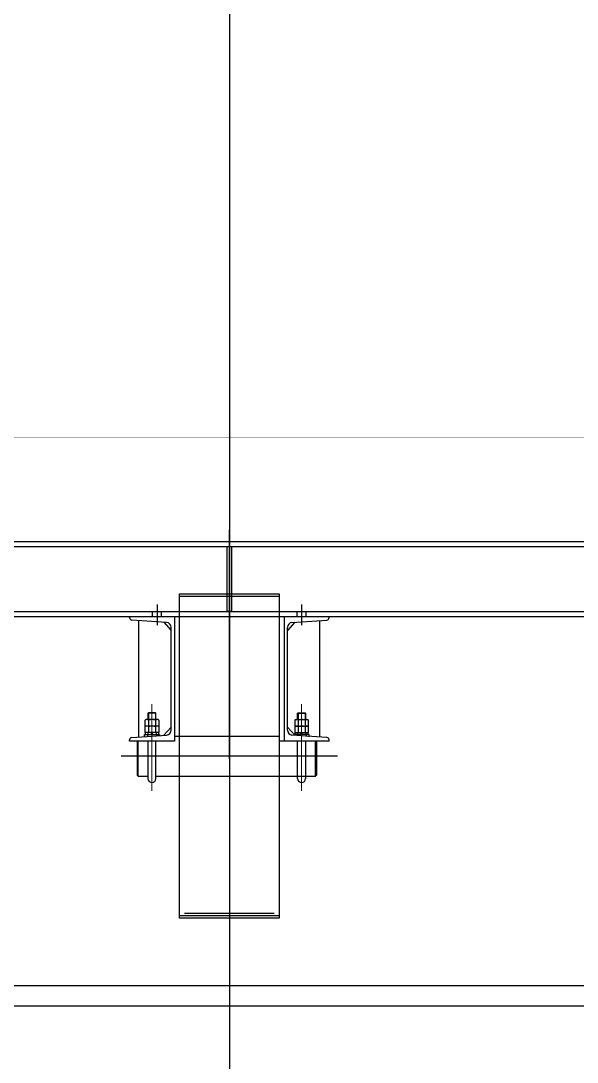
# Model space of a CAD drawing. Header units: millimetres. Extents: x 2370 to 266135, y -585395 to 33485.
# Drawn here: x 216906 to 218021, y 14051 to 16138 of the extents above; entities that cross this region are included whole.
import ezdxf
from ezdxf.lldxf.tags import DXFTag

# ---------------------------------------------------------------- set-up
doc = ezdxf.new("R2010")
doc.units = ezdxf.units.MM
tags = doc.linetypes.add('CENTER', pattern=[2, 1.25, -0.25, 0.25, -0.25]).pattern_tags.tags
tags[10:11] = [DXFTag(74, 4), DXFTag(75, 0), DXFTag(340, '0'), DXFTag(46, 1.0), DXFTag(50, 0.0), DXFTag(44, 0.0), DXFTag(45, 0.0)]
tags[8:9] = [DXFTag(74, 4), DXFTag(75, 0), DXFTag(340, '0'), DXFTag(46, 1.0), DXFTag(50, 0.0), DXFTag(44, 0.0), DXFTag(45, 0.0)]
tags[6:7] = [DXFTag(74, 4), DXFTag(75, 0), DXFTag(340, '0'), DXFTag(46, 1.0), DXFTag(50, 0.0), DXFTag(44, 0.0), DXFTag(45, 0.0)]
tags[4:5] = [DXFTag(74, 4), DXFTag(75, 0), DXFTag(340, '0'), DXFTag(46, 1.0), DXFTag(50, 0.0), DXFTag(44, 0.0), DXFTag(45, 0.0)]
tags = doc.linetypes.add('CENTER2', pattern=[1.125, 0.75, -0.125, 0.125, -0.125]).pattern_tags.tags
tags[10:11] = [DXFTag(74, 4), DXFTag(75, 0), DXFTag(340, '0'), DXFTag(46, 1.0), DXFTag(50, 0.0), DXFTag(44, 0.0), DXFTag(45, 0.0)]
tags[8:9] = [DXFTag(74, 4), DXFTag(75, 0), DXFTag(340, '0'), DXFTag(46, 1.0), DXFTag(50, 0.0), DXFTag(44, 0.0), DXFTag(45, 0.0)]
tags[6:7] = [DXFTag(74, 4), DXFTag(75, 0), DXFTag(340, '0'), DXFTag(46, 1.0), DXFTag(50, 0.0), DXFTag(44, 0.0), DXFTag(45, 0.0)]
tags[4:5] = [DXFTag(74, 4), DXFTag(75, 0), DXFTag(340, '0'), DXFTag(46, 1.0), DXFTag(50, 0.0), DXFTag(44, 0.0), DXFTag(45, 0.0)]
tags = doc.linetypes.add('HIDDEN2', pattern=[0.1875, 0.125, -0.0625]).pattern_tags.tags
tags[6:7] = [DXFTag(74, 4), DXFTag(75, 0), DXFTag(340, '0'), DXFTag(46, 1.0), DXFTag(50, 0.0), DXFTag(44, 0.0), DXFTag(45, 0.0)]
tags[4:5] = [DXFTag(74, 4), DXFTag(75, 0), DXFTag(340, '0'), DXFTag(46, 1.0), DXFTag(50, 0.0), DXFTag(44, 0.0), DXFTag(45, 0.0)]
tags = doc.linetypes.add('PHANTOM2', pattern=[1.25, 0.625, -0.125, 0.125, -0.125, 0.125, -0.125]).pattern_tags.tags
tags[14:15] = [DXFTag(74, 4), DXFTag(75, 0), DXFTag(340, '0'), DXFTag(46, 1.0), DXFTag(50, 0.0), DXFTag(44, 0.0), DXFTag(45, 0.0)]
tags[12:13] = [DXFTag(74, 4), DXFTag(75, 0), DXFTag(340, '0'), DXFTag(46, 1.0), DXFTag(50, 0.0), DXFTag(44, 0.0), DXFTag(45, 0.0)]
tags[10:11] = [DXFTag(74, 4), DXFTag(75, 0), DXFTag(340, '0'), DXFTag(46, 1.0), DXFTag(50, 0.0), DXFTag(44, 0.0), DXFTag(45, 0.0)]
tags[8:9] = [DXFTag(74, 4), DXFTag(75, 0), DXFTag(340, '0'), DXFTag(46, 1.0), DXFTag(50, 0.0), DXFTag(44, 0.0), DXFTag(45, 0.0)]
tags[6:7] = [DXFTag(74, 4), DXFTag(75, 0), DXFTag(340, '0'), DXFTag(46, 1.0), DXFTag(50, 0.0), DXFTag(44, 0.0), DXFTag(45, 0.0)]
tags[4:5] = [DXFTag(74, 4), DXFTag(75, 0), DXFTag(340, '0'), DXFTag(46, 1.0), DXFTag(50, 0.0), DXFTag(44, 0.0), DXFTag(45, 0.0)]

# ---------------------------------------------------------------- blocks, each defined once
blk = doc.blocks.new('A$C04B90E73')
at = {"color": 1, "linetype": 'CENTER'}
for p, q in [((325, 434), (325, 0)), ((5, 317), (5, 117)), ((645, 317), (645, 117))]:
    blk.add_line(p, q, dxfattribs=at)
blk.add_lwpolyline([(650, 117), (0, 117), (0, 317), (650, 317)], close=True)
blk = doc.blocks.new('A$C58AE2A59')
at = {"color": 1, "linetype": 'CENTER'}
blk.add_line((2499.9, 5752.9, 0), (2499.9, 5294, 0), dxfattribs=at)
for p, q in [((1285, 5729.8, 0), (3715, 5729.8, 0)), ((1285, 5719.8, 0), (3715, 5719.8, 0)), ((1285, 5589.8, 0), (3715, 5589.8, 0)), ((1285, 5579.8, 0), (3715, 5579.8, 0)), ((2299.9, 5577.3, 0), (2299.9, 5579.8, 0)), ((2389.9, 5579.8, 0), (2389.9, 5329.8, 0)), ((2609.9, 5579.8, 0), (2609.9, 5329.8, 0)), ((2699.9, 5577.3, 0), (2699.9, 5579.8, 0)), ((2374.2, 5567.6, 0), (2304.4, 5572.4, 0)), ((2318.4, 5338.4, 0), (2318.4, 5571.1, 0)), ((2368.4, 5568.1, 0), (2383.4, 5551.8, 0)), ((2383.4, 5351.9, 0), (2383.4, 5557.6, 0)), ((2631.3, 5568.1, 0), (2616.4, 5551.8, 0)), ((2616.4, 5351.9, 0), (2616.4, 5557.6, 0)), ((2625.5, 5567.6, 0), (2695.3, 5572.4, 0)), ((2681.4, 5338.4, 0), (2681.4, 5571.1, 0)), ((2337.9, 5386.8, 0), (2336.9, 5385.7, 0)), ((2352.9, 5385.7, 0), (2336.9, 5385.7, 0)), ((2336.9, 5385.7, 0), (2336.9, 5373, 0)), ((2351.8, 5386.8, 0), (2337.9, 5386.8, 0)), ((2337.9, 5386.8, 0), (2337.9, 5373, 0)), ((2352.9, 5385.7, 0), (2351.8, 5386.8, 0)), ((2351.8, 5386.8, 0), (2351.8, 5373, 0)), ((2352.9, 5373, 0), (2352.9, 5385.7, 0)), ((2636.9, 5385.7, 0), (2637.9, 5386.8, 0)), ((2636.9, 5373, 0), (2636.9, 5385.7, 0)), ((2636.9, 5385.7, 0), (2652.9, 5385.7, 0)), ((2637.9, 5386.8, 0), (2651.8, 5386.8, 0)), ((2637.9, 5386.8, 0), (2637.9, 5373, 0)), ((2651.8, 5386.8, 0), (2652.9, 5385.7, 0)), ((2651.8, 5386.8, 0), (2651.8, 5373, 0)), ((2652.9, 5385.7, 0), (2652.9, 5373, 0)), ((2332.9, 5373, 0), (2331, 5371.9, 0)), ((2331, 5360, 0), (2331, 5371.9, 0)), ((2356.9, 5373, 0), (2332.9, 5373, 0)), ((2337.9, 5371.9, 0), (2337.9, 5360, 0)), ((2351.8, 5371.9, 0), (2351.8, 5360, 0)), ((2358.7, 5371.9, 0), (2356.9, 5373, 0)), ((2358.7, 5371.9, 0), (2358.7, 5360, 0)), ((2631, 5371.9, 0), (2632.9, 5373, 0)), ((2631, 5371.9, 0), (2631, 5360, 0)), ((2632.9, 5373, 0), (2656.9, 5373, 0)), ((2637.9, 5371.9, 0), (2637.9, 5360, 0)), ((2651.8, 5371.9, 0), (2651.8, 5360, 0)), ((2656.9, 5373, 0), (2658.7, 5371.9, 0)), ((2658.7, 5360, 0), (2658.7, 5371.9, 0)), ((2329.9, 5343, 0), (2359.9, 5343, 0)), ((2329.9, 5338.5, 0), (2329.9, 5343, 0)), ((2332.9, 5360, 0), (2331, 5358.9, 0)), ((2358.7, 5360, 0), (2331, 5360, 0)), ((2331, 5347, 0), (2331, 5358.9, 0)), ((2358.7, 5347, 0), (2331, 5347, 0)), ((2331.6, 5343, 0), (2331.6, 5347, 0)), ((2335.9, 5343, 0), (2335.9, 5339, 0)), ((2336.8, 5347, 0), (2336.8, 5343, 0)), ((2337.9, 5358.9, 0), (2337.9, 5347, 0)), ((2342.2, 5347, 0), (2346.2, 5343, 0)), ((2343.5, 5347, 0), (2347.5, 5343, 0)), ((2351.8, 5358.9, 0), (2351.8, 5347, 0)), ((2353, 5347, 0), (2353, 5343, 0)), ((2353.9, 5343, 0), (2353.9, 5340.6, 0)), ((2358.7, 5358.9, 0), (2356.9, 5360, 0)), ((2358.2, 5347, 0), (2358.2, 5343, 0)), ((2358.7, 5358.9, 0), (2358.7, 5347, 0)), ((2359.9, 5343, 0), (2359.9, 5341.1, 0)), ((2383.4, 5357.8, 0), (2368.4, 5341.5, 0)), ((2616.4, 5357.8, 0), (2631.3, 5341.5, 0)), ((2659.9, 5343, 0), (2629.9, 5343, 0)), ((2629.9, 5343, 0), (2629.9, 5341.1, 0)), ((2631, 5358.9, 0), (2632.9, 5360, 0)), ((2631, 5360, 0), (2658.7, 5360, 0)), ((2631, 5358.9, 0), (2631, 5347, 0)), ((2631, 5347, 0), (2658.7, 5347, 0)), ((2631.6, 5347, 0), (2631.6, 5343, 0)), ((2635.9, 5343, 0), (2635.9, 5340.6, 0)), ((2636.8, 5347, 0), (2636.8, 5343, 0)), ((2637.9, 5358.9, 0), (2637.9, 5347, 0)), ((2646.2, 5347, 0), (2642.2, 5343, 0)), ((2647.5, 5347, 0), (2643.5, 5343, 0)), ((2651.8, 5358.9, 0), (2651.8, 5347, 0)), ((2653, 5347, 0), (2653, 5343, 0)), ((2653.9, 5343, 0), (2653.9, 5339, 0)), ((2656.9, 5360, 0), (2658.7, 5358.9, 0)), ((2658.2, 5343, 0), (2658.2, 5347, 0)), ((2658.7, 5347, 0), (2658.7, 5358.9, 0)), ((2659.9, 5338.5, 0), (2659.9, 5343, 0)), ((2299.9, 5329.8, 0), (2299.9, 5332.2, 0)), ((2389.9, 5329.8, 0), (2299.9, 5329.8, 0)), ((2304.4, 5337.2, 0), (2374.2, 5342, 0)), ((2314.9, 5329.8, 0), (2314.9, 5261.8, 0)), ((2316.9, 5259.8, 0), (2316.9, 5329.8, 0)), ((2336.9, 5329.8, 0), (2336.9, 5254.8, 0)), ((2352.9, 5254.8, 0), (2352.9, 5329.8, 0)), ((2389.9, 5339.8, 0), (2599.9, 5339.8, 0)), ((2599.9, 5339.8, 0), (2599.9, 5329.8, 0)), ((2699.9, 5329.8, 0), (2599.9, 5329.8, 0)), ((2695.3, 5337.2, 0), (2625.5, 5342, 0)), ((2636.9, 5254.8, 0), (2636.9, 5329.8, 0)), ((2652.9, 5329.8, 0), (2652.9, 5254.8, 0)), ((2672.9, 5259.8, 0), (2672.9, 5329.8, 0)), ((2674.9, 5329.8, 0), (2674.9, 5261.8, 0)), ((2699.9, 5329.8, 0), (2699.9, 5332.2, 0)), ((2314.9, 5261.8, 0), (2316.9, 5259.8, 0)), ((2316.9, 5259.8, 0), (2336.9, 5259.8, 0)), ((2352.9, 5259.8, 0), (2672.9, 5259.8, 0)), ((2674.9, 5261.8, 0), (2672.9, 5259.8, 0)), ((5229, 4839.2, 0), (195.3, 4838.9, 0)), ((195.3, 4798.9, 0), (5229, 4799.2, 0))]:
    blk.add_line(p, q)
at = {"color": 1, "linetype": 'PHANTOM2'}
for p, q in [((2409.9, 5624.8, 0), (2589.9, 5624.8, 0)), ((2409.9, 4984.8, 0), (2589.9, 4984.8, 0))]:
    blk.add_line(p, q, dxfattribs=at)
at = {"color": 1, "linetype": 'CENTER2'}
for p, q in [((2355.2, 5603.9, 0), (2355.2, 5561.9, 0)), ((2644.9, 5603.9, 0), (2644.9, 5561.9, 0))]:
    blk.add_line(p, q, dxfattribs=at)
at = {"color": 4}
for p, q in [((2346.2, 5579.8, 0), (2346.2, 5589.8, 0)), ((2364.2, 5579.8, 0), (2364.2, 5589.8, 0)), ((2653.9, 5579.8, 0), (2653.9, 5589.8, 0))]:
    blk.add_line(p, q, dxfattribs=at)
at = {"color": 4, "linetype": 'HIDDEN2'}
blk.add_line((2635.9, 5579.8, 0), (2635.9, 5589.8, 0), dxfattribs=at)
at = {"color": 1, "linetype": 'CENTER', "lineweight": 5}
for p, q in [((2344.9, 5403.7, 0), (2344.9, 5229.9, 0)), ((2644.9, 5403.7, 0), (2644.9, 5229.9, 0)), ((2314.9, 5299.8, 0), (2674.9, 5299.8, 0))]:
    blk.add_line(p, q, dxfattribs=at)
at = {"linetype": 'Continuous', "const_width": 0.25, "elevation": 0}
for points in [[(5229, 4839.2), (5229, 5939.2), (281.1, 5938.9), (281.1, 4838.9)], [(5179, 4839.2), (5179, 5889.2), (331.1, 5888.9), (331.1, 4838.9)]]:
    blk.add_lwpolyline(points, dxfattribs=at)
at = {"elevation": 0}
blk.add_lwpolyline([(2495.4, 5719.8), (2504.4, 5719.8), (2504.4, 5589.8), (2495.4, 5589.8)], close=True, dxfattribs=at)
for centre, radius, start, end in [((2304.9, 5577.3, 0), 5, 179.9995, 264.9975), ((2694.9, 5577.3, 0), 5, 275.0025, 0.0005), ((2373.4, 5557.6, 0), 10, 359.9995, 84.9975), ((2626.4, 5557.6, 0), 10, 95.0025, 180.0005), ((2334.5, 5366.9, 0), 6.13, 55.591, 124.409), ((2345, 5349, 0), 24, 90.4002, 107.1986), ((2344.7, 5349, 0), 24, 72.8014, 89.5998), ((2355.2, 5366.9, 0), 6.13, 55.591, 124.409), ((2634.5, 5366.9, 0), 6.13, 55.591, 124.409), ((2645, 5349, 0), 24, 90.4002, 107.1986), ((2644.7, 5349, 0), 24, 72.8014, 89.5998), ((2655.2, 5366.9, 0), 6.13, 55.591, 124.409), ((2334.5, 5353.9, 0), 6.13, 55.591, 124.409), ((2345, 5336, 0), 24, 90.4002, 107.1986), ((2344.7, 5336, 0), 24, 72.8014, 89.5998), ((2355.2, 5353.9, 0), 6.13, 55.591, 124.409), ((2373.4, 5351.9, 0), 10, 275.0025, 0.0005), ((2626.4, 5351.9, 0), 10, 179.9995, 264.9975), ((2634.5, 5353.9, 0), 6.13, 55.591, 124.409), ((2645, 5336, 0), 24, 90.4002, 107.1986), ((2644.7, 5336, 0), 24, 72.8014, 89.5998), ((2655.2, 5353.9, 0), 6.13, 55.591, 124.409), ((2304.9, 5332.2, 0), 5, 95.0025, 180.0005), ((2694.9, 5332.2, 0), 5, 359.9995, 84.9975), ((2344.9, 5254.8, 0), 8, 180, 0), ((2644.9, 5254.8, 0), 8, 180, 0)]:
    blk.add_arc(centre, radius, start, end)
at = {"color": 7, "rotation": 270.0000000000008}
blk.add_blockref('A$C04B90E73', (2282.9, 5624.8, 0), dxfattribs=at)

msp = doc.modelspace()

# ---------------------------------------------------------------- linework, layer by layer
at = {"color": 6}
msp.add_line((217324.1, 23186.7), (217324.1, 6094.3), dxfattribs=at)

# ---------------------------------------------------------------- block references
at = {"ltscale": 600}
msp.add_blockref('A$C58AE2A59', (214824, 9364.7), dxfattribs=at)

doc.saveas('drawing.dxf')
